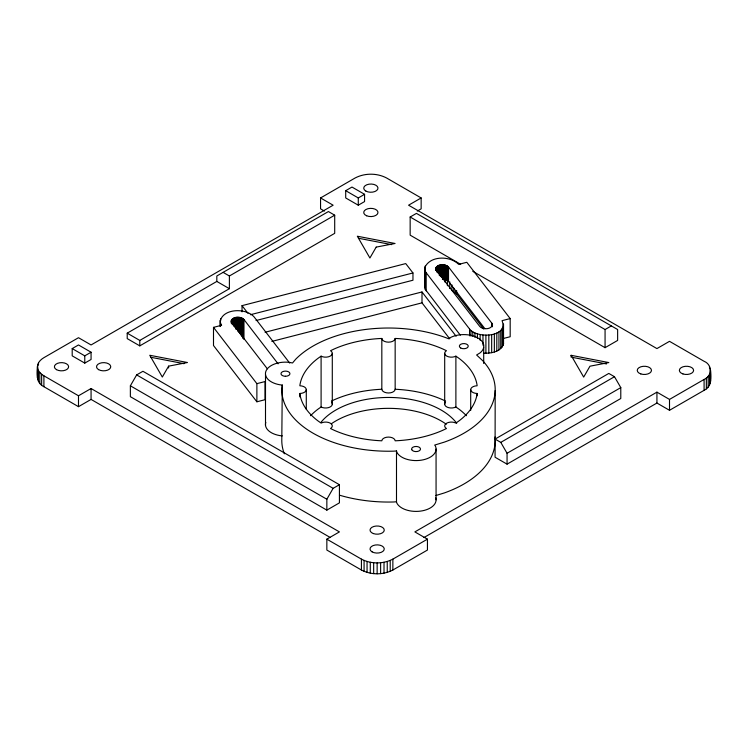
<?xml version="1.0" encoding="UTF-8"?>
<svg xmlns="http://www.w3.org/2000/svg" width="748" height="748" viewBox="0 0 748 748"><rect width="100%" height="100%" fill="white"/><g stroke="black" fill="none" stroke-linecap="round" stroke-linejoin="round"><path stroke-width="1.12" d="M470.698 389.624A6.676 3.852 0 0 0 477.121 393.476L477.018 394.458A88.918 51.331 0 0 1 458.748 421.087L455.887 423.088A6.676 3.852 0 0 0 446.649 423.2A6.676 3.852 0 0 0 446.453 428.539L442.994 430.194A88.918 51.331 0 0 1 396.861 440.731L395.159 440.796A6.676 3.852 0 0 0 388.493 437.084A6.676 3.852 0 0 0 381.826 440.796L380.124 440.731A88.918 51.331 0 0 1 333.991 430.194L330.532 428.539A6.676 3.852 0 0 0 330.336 423.2A6.676 3.852 0 0 0 321.098 423.088L318.237 421.087A88.918 51.331 0 0 1 299.967 394.458L299.864 393.476A6.676 3.852 0 0 0 306.287 389.624A6.676 3.852 0 0 0 299.864 385.772L299.967 384.799A88.918 51.331 0 0 1 318.237 358.161L321.098 356.16A6.676 3.852 0 0 0 330.336 356.048A6.676 3.852 0 0 0 330.532 350.719L333.991 349.064A88.918 51.331 0 0 1 380.124 338.517L381.826 338.461A6.676 3.852 0 0 0 388.493 342.163A6.676 3.852 0 0 0 395.159 338.461L396.861 338.517A88.918 51.331 0 0 1 442.994 349.064L446.453 350.719A6.676 3.852 0 0 0 446.649 356.048A6.676 3.852 0 0 0 455.887 356.16L458.748 358.161A88.918 51.331 0 0 1 477.018 384.799L477.121 385.772A6.676 3.852 0 0 0 470.698 389.624L470.698 410.418M282.295 385.052L281.8 388.698A106.702 61.607 0 0 0 393.588 451.156L396.496 450.969L396.739 452.026A20.009 11.547 0 0 0 421.246 460.188A20.009 11.547 0 0 0 435.392 446.042L434.691 445.069L444.303 442.133A106.702 61.607 0 0 0 482.759 360.76L476.616 354.991L480.029 352.906A20.009 11.547 0 0 0 477.533 337.741A20.009 11.547 0 0 0 451.166 337.189L448.566 338.788L447.014 338.115A106.702 61.607 0 0 0 295.769 359.143L292.524 362.976L289.158 362.341A20.009 11.547 0 0 0 265.792 371.55A20.009 11.547 0 0 0 281.753 385.033L282.295 385.052L281.8 439.525A106.702 61.607 0 0 0 284.324 453.793M330.336 537.55L91.069 399.413L78.493 406.669L43.908 386.707C36.1 383.2 36.802 373.832 37.4 366.744C37.494 362.705 40.626 359.582 43.908 357.666L78.493 337.703L91.069 344.959L333.131 205.204L320.555 197.949L320.555 208.832L324.426 211.067M37.4 377.628L37.671 375.627M417.291 211.067L421.152 208.832L421.152 197.949L408.576 205.204L656.931 348.587L669.507 341.331L704.092 361.293C712.358 364.538 712.358 376.207 704.092 379.442L669.507 399.413L656.931 392.148L414.869 531.903L427.445 539.168L427.445 550.051L392.859 570.023C383.247 575.062 371.036 575.062 361.424 570.023L326.848 550.051L326.848 539.168L339.424 531.903L91.069 388.521L78.493 395.776L43.908 375.814C40.626 373.897 37.494 370.774 37.4 366.744M423.948 537.55L656.931 403.041L669.507 410.297L704.092 390.334C711.9 386.838 711.198 377.459 710.6 370.372M220.155 326.539C217.088 308.625 244.951 306.577 254.124 316.928L289.672 363.061M231.226 323.127C230.103 316.423 240.529 315.665 243.97 319.536L278.097 363.827M460.319 335.169L425.219 289.28L424.705 267.756C429.932 255.405 450.09 255.629 458.683 264.381L466.799 262.296L510.183 318.573L510.183 336.731L503.067 338.554M435.785 268.261C437.739 263.623 445.303 263.707 448.519 266.989L491.904 323.276C494.017 329.401 482.666 330.289 479.711 326.399L436.336 270.121L435.785 268.261L435.785 270.486M424.705 267.756L425.219 271.131L426.182 272.73L469.557 329.008C476.813 338.816 508.668 337.339 502.058 320.668L510.183 318.573M483.947 353.168C491.146 353.505 501.263 351.784 503.535 343.781L503.526 323.931M130.367 385.8L136.65 374.907L142.933 371.279L339.424 484.713L339.424 502.862L326.848 510.127L130.367 396.683L130.367 385.8L326.848 499.234L326.848 510.127M168.609 366.146L162.316 377.039L149.74 355.263L187.468 362.518L168.609 366.146L168.609 367.969M326.848 499.234L333.131 488.341L339.424 484.713M331.514 402.34A6.676 3.852 0 0 1 329.7 407.192A6.676 3.852 0 0 1 321.098 406.987L318.237 408.978A88.918 51.331 0 0 0 310.57 415.72M320.555 197.949L355.141 177.977C364.753 172.938 376.964 172.938 386.576 177.977L421.152 197.949M72.201 348.587L78.493 344.959L91.069 352.224L91.069 359.479L84.776 363.107L72.201 355.852L72.201 348.587L84.776 355.852L91.069 352.224M345.707 190.684L351.99 187.056L364.566 194.312L364.566 201.577L358.283 205.204L345.707 197.949L345.707 190.684L358.283 197.949L364.566 194.312M216.817 281.435L216.817 275.993L328.419 211.553L334.702 215.19L334.702 233.339L139.792 345.866L127.216 338.61L127.216 333.159L216.817 281.435L229.393 288.691L229.393 275.993L223.1 272.356M229.393 275.993L334.702 215.19M127.216 333.159L139.792 340.424L229.393 288.691M460.646 264.306L410.156 235.153L410.156 217.004L416.44 213.376L617.633 329.531L617.633 340.424L605.067 347.68L472.764 271.3M410.156 217.004L605.067 329.531L611.35 325.904M614.491 376.721L608.797 373.43L495.073 439.085L500.777 442.377L614.491 376.721L620.784 387.614L620.784 398.506L507.06 464.153L495.073 457.234L495.185 390.55M507.06 464.153L507.06 453.269L620.784 387.614M326.848 539.168L361.424 559.13C371.036 564.17 383.247 564.17 392.859 559.13L427.445 539.168M331.392 401.124L333.991 399.881A88.918 51.331 0 0 1 380.124 389.343L381.826 389.278A6.676 3.852 0 0 0 388.493 392.981A6.676 3.852 0 0 0 395.159 389.278L396.861 389.343A88.918 51.331 0 0 1 442.994 399.881L445.593 401.124M435.757 495.569L444.303 492.951A106.702 61.607 0 0 0 495.017 436.954M242.034 311.86L242.034 305.642L405.734 263.586L412.961 272.964L412.961 280.229L256.04 320.537M250.393 314.73L412.961 272.964M213.498 327.362L256.882 383.649L265.007 381.564L265.007 399.713L256.882 401.798L213.498 345.52L213.498 327.362L221.623 325.277L220.66 323.678L220.146 320.312M265.082 332.262L422.003 291.954L456.13 336.245M271.851 341.415L422.003 302.846L449.735 338.825M435.766 497.841A20.009 11.547 0 0 1 420.395 511.127A20.009 11.547 0 0 1 396.739 502.843L396.496 501.796L393.588 501.983A106.702 61.607 0 0 1 339.442 495.157M282.295 435.878L281.753 435.86A20.009 11.547 0 0 1 265.792 422.368M442.395 279.228L446.5 280.023L448.519 281.51L484.788 328.568M358.47 238.257L391.625 244.633M571.098 355.309L608.825 362.565L589.966 366.202L583.674 377.086L571.098 355.309L571.098 357.123M572.248 357.348L606.535 363.939M150.89 357.292L184.036 363.678M483.666 329.008L456.645 293.945L451.923 290.476L451.923 284.894M136.65 374.907L333.131 488.341M445.471 402.34A6.676 3.852 0 0 0 447.285 407.192A6.676 3.852 0 0 0 455.887 406.987L458.748 408.978A88.918 51.331 0 0 1 466.415 415.72M242.034 305.642L247.953 313.319M267.335 368.801L231.777 322.669L231.226 320.808M500.777 442.377L507.06 453.269M503.021 340.415L503.535 343.781M710.329 379.255L710.6 381.256M424.714 287.606L425.173 266.082M710.329 368.362L710.329 383.266M709.515 366.408L709.515 368.586M709.515 374.337L709.515 385.229M708.178 376.197L708.178 387.09M706.355 377.918L706.355 388.801M704.092 379.442L704.092 390.334M669.507 399.413L669.507 410.297M656.931 392.148L656.931 403.041M605.067 329.531L605.067 347.68M503.067 327.306L503.067 345.454M502.132 328.914L502.132 347.063M500.749 330.41L500.749 348.559M498.953 331.747L498.953 349.905M496.803 332.907L496.803 351.055M494.353 333.842L494.353 351.99M492.455 324.501L492.455 326.736M492.268 323.875L492.268 326.109M491.904 323.276L491.904 326.624M491.67 334.534L491.67 352.682M488.827 334.954L488.827 353.103M485.901 335.104L485.901 353.252M483.704 347.315L483.704 363.491M482.974 334.973L482.974 345.183M480.123 334.562L480.123 340.237M477.43 333.889L477.43 338.433M477.121 393.476L477.121 395.786M474.961 332.972L474.961 337.507M472.792 331.832L472.792 336.366M470.969 330.494L470.969 336.17M469.557 329.008L469.557 335.815M456.645 290.589L456.645 293.945M455.887 356.16L455.887 406.987M455.41 290.411L455.41 292.646M453.821 288.12L453.821 291.477M449.763 281.856L449.763 288.55M448.519 266.989L448.519 281.51M447.996 266.428L447.996 280.949M447.407 280.145L447.407 285.736M447.313 265.933L447.313 280.453M446.5 265.503L446.5 280.023M445.574 265.157L445.574 279.677M444.91 279.789L444.91 282.024M444.695 353.402L444.695 404.229M444.564 264.904L444.564 279.425M443.489 264.755L443.489 279.275M442.395 264.708L442.395 278.106M441.301 264.764L441.301 277.05M440.235 264.923L440.235 276.087M439.226 265.175L439.226 275.227M438.309 265.531L438.309 273.347M437.496 265.961L437.496 272.665M436.832 266.466L436.832 272.048M436.308 267.027L436.308 270.374M436.065 449.034L436.065 499.851M435.953 267.625L435.953 269.86M426.182 272.73L426.182 290.879M425.219 271.131L425.219 289.28M422.003 291.954L422.003 302.846M396.496 450.969L396.496 501.796M395.159 338.461L395.159 389.278M392.859 559.13L392.859 570.023M390.213 560.439L390.213 571.332M387.24 561.486L387.24 572.379M384.014 562.262L384.014 573.155M381.826 338.461L381.826 389.278M380.62 562.73L380.62 573.623M377.142 562.889L377.142 573.781M373.663 562.73L373.663 573.623M370.279 562.262L370.279 573.155M367.053 561.486L367.053 572.379M364.08 560.439L364.08 571.332M361.424 559.13L361.424 570.023M358.283 197.949L358.283 205.204M332.29 353.402L332.29 404.229M321.098 356.16L321.098 406.987M306.287 389.624L306.287 409.259M299.864 393.476L299.864 396.945M265.503 374.561L265.503 425.378M256.882 383.649L256.882 401.798M243.97 319.536L243.97 339.283M243.437 318.985L243.437 338.732M242.754 318.48L242.754 338.227M241.941 318.05L241.941 336.637M241.015 317.713L241.015 335.132M240.005 317.461L240.005 333.72M238.939 317.302L238.939 332.402M237.836 317.255L237.836 331.196M236.742 317.311L236.742 328.924M235.676 317.47L235.676 329.083M234.666 317.732L234.666 327.016M233.75 318.078L233.75 326.212M232.946 318.508L232.946 324.323M232.273 319.013L232.273 324.819M231.749 319.574L231.749 323.061M231.403 320.181L231.403 322.5M220.613 318.639L220.613 320.901M220.66 323.678L220.66 325.95M139.792 340.424L139.792 345.866M91.069 388.521L91.069 399.413M84.776 355.852L84.776 363.107M78.493 395.776L78.493 406.669M43.908 375.814L43.908 386.707M41.645 374.281L41.645 385.173M39.822 372.569L39.822 383.453M38.485 362.771L38.485 364.949M38.485 370.709L38.485 381.592M37.671 364.734L37.671 379.638M331.458 423.695A74.473 42.991 0 0 1 446.304 424.238M321.257 421.956A74.473 42.991 0 0 1 389.689 397.459A74.473 42.991 0 0 1 456.719 423.218M376.188 247.111L369.905 258.004L357.329 236.218L395.056 243.483L376.188 247.111M285.399 376.253L284.249 376.16A4.441 2.571 0 0 1 281.173 372.99A4.441 2.571 0 0 1 286.662 371.214L287.728 371.476A4.441 2.571 0 0 1 289.738 374.383A4.441 2.571 0 0 1 285.399 376.253M411.765 449.698L411.615 449.034A4.441 2.571 0 0 1 417.945 446.706A4.441 2.571 0 0 1 418.917 450.997A4.441 2.571 0 0 1 411.765 449.698M682.924 373.925A7.115 4.105 0 0 0 693.602 370.372A7.115 4.105 0 0 0 682.924 366.81A7.115 4.105 0 0 0 682.924 373.925M365.828 191.049A7.115 4.105 0 0 0 377.731 189.207A7.115 4.105 0 0 0 369.016 184.176A7.115 4.105 0 0 0 365.828 191.049M56.483 369.643A7.115 4.105 0 0 0 68.386 367.801A7.115 4.105 0 0 0 59.672 362.771A7.115 4.105 0 0 0 56.483 369.643M366.67 215.789A7.115 4.105 0 0 0 377.927 212.899A7.115 4.105 0 0 0 367.96 208.711A7.115 4.105 0 0 0 366.67 215.789M372.111 551.874A7.115 4.105 0 0 0 384.014 550.032A7.115 4.105 0 0 0 375.3 545.002A7.115 4.105 0 0 0 372.111 551.874M640.802 373.925A7.115 4.105 0 0 0 651.471 370.372A7.115 4.105 0 0 0 640.802 366.81A7.115 4.105 0 0 0 640.802 373.925M98.614 369.643A7.115 4.105 0 0 0 110.508 367.801A7.115 4.105 0 0 0 101.803 362.771A7.115 4.105 0 0 0 98.614 369.643M373.383 533.576A7.115 4.105 0 0 0 384.257 530.229A7.115 4.105 0 0 0 373.794 526.47A7.115 4.105 0 0 0 373.383 533.576M460.703 347.988A4.441 2.571 0 0 0 468.117 346.773A4.441 2.571 0 0 0 462.591 343.678A4.441 2.571 0 0 0 460.703 347.988"/></g></svg>
